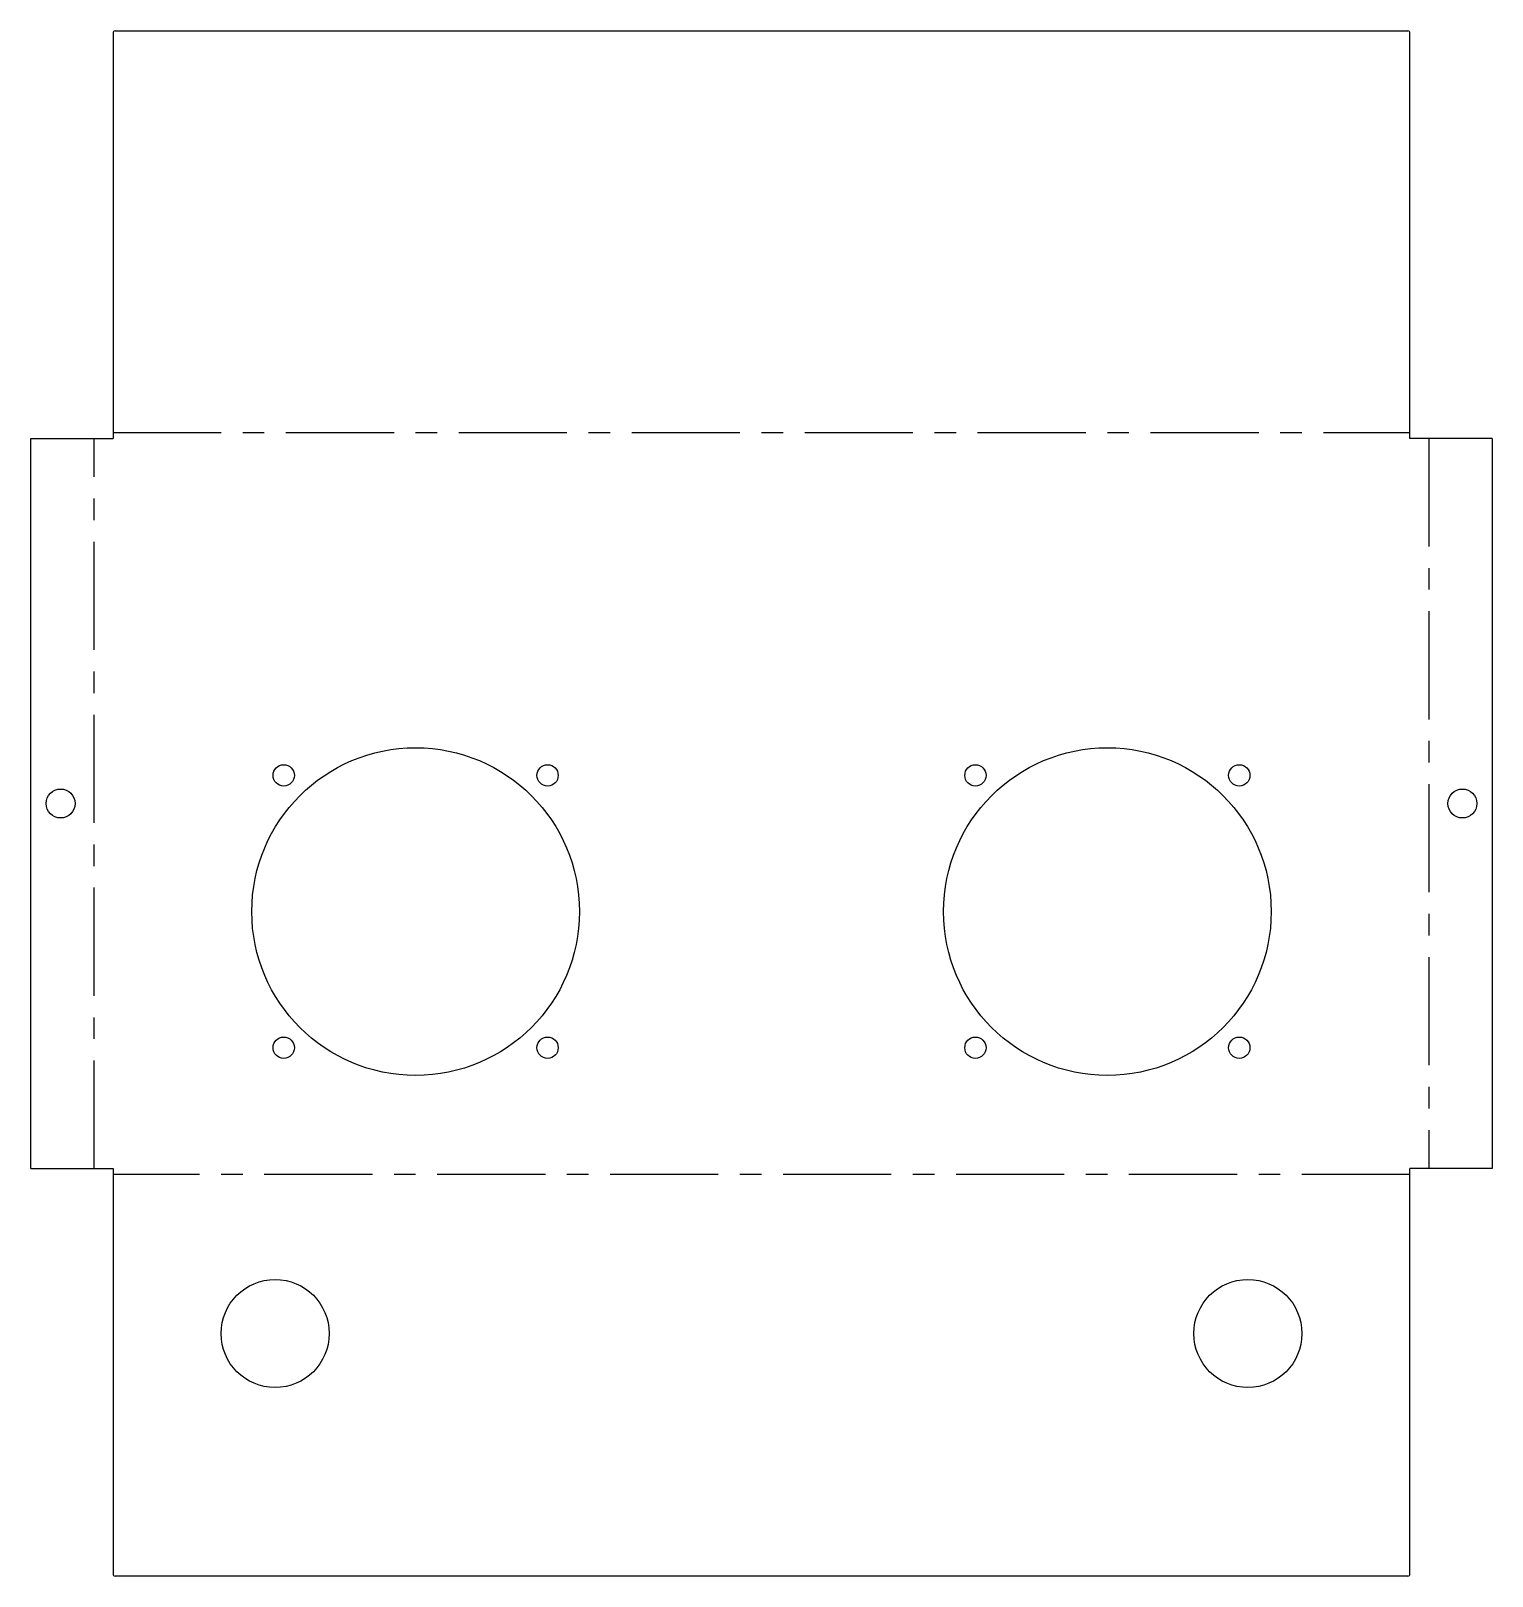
# Model space of a CAD drawing. Extents: x -3.38 to 3.38, y -3.57 to 3.57.
import ezdxf

# ---------------------------------------------------------------- set-up
doc = ezdxf.new("R2010")
doc.units = 0
doc.header["$MEASUREMENT"] = 0
doc.linetypes.add('CENTERX2', pattern=[0.8, 0.5, -0.1, 0.1, -0.1])
doc.layers.get('0').update_dxf_attribs({"linetype": 'CONTINUOUS'})

msp = doc.modelspace()

# ---------------------------------------------------------------- linework, layer by layer
at = {"color": 7, "linetype": 'CONTINUOUS'}
for p, q in [((-2.99, 3.574), (2.99, 3.574)), ((-3, 3.564), (-3, 1.6892)), ((3, 1.6892), (3, 3.564)), ((-3.3798, -1.6892), (-3.3798, 1.6892)), ((-3.3798, 1.6892), (-3, 1.6892)), ((3.3798, 1.6892), (3, 1.6892)), ((3.3798, 1.6892), (3.3798, -1.6892)), ((-3.3798, -1.6892), (-3, -1.6892)), ((-3, -1.6892), (-3, -3.564)), ((3.3798, -1.6892), (3, -1.6892)), ((3, -3.564), (3, -1.6892)), ((2.99, -3.574), (-2.99, -3.574))]:
    msp.add_line(p, q, dxfattribs=at)
at = {"color": 7, "linetype": 'CENTERX2'}
for p, q in [((-3, 1.717), (3, 1.717)), ((-3.0878, -1.6892), (-3.0878, 1.6892)), ((3.0878, 1.6892), (3.0878, -1.6892)), ((3, -1.717), (-3, -1.717))]:
    msp.add_line(p, q, dxfattribs=at)
at = {"color": 7, "linetype": 'CONTINUOUS'}
for centre, radius in [((-1.6, -0.5), 0.7579), ((1.6, -0.5), 0.7579), ((-2.2102, 0.1299), 0.0492), ((-0.9898, 0.1299), 0.0492), ((0.9898, 0.1299), 0.0492), ((2.2102, 0.1299), 0.0492), ((-3.2423, 0), 0.0669), ((3.2423, 0), 0.0669), ((-2.2102, -1.1299), 0.0492), ((-0.9898, -1.1299), 0.0492), ((0.9898, -1.1299), 0.0492), ((2.2102, -1.1299), 0.0492), ((-2.25, -2.4517), 0.25), ((2.25, -2.4517), 0.25)]:
    msp.add_circle(centre, radius, dxfattribs=at)
for centre, start, end in [((-2.99, 3.564), 90, 180), ((2.99, 3.564), 360, 90), ((-2.99, -3.564), 180, 270), ((2.99, -3.564), 270, 0)]:
    msp.add_arc(centre, 0.01, start, end, dxfattribs=at)

doc.saveas('drawing.dxf')
